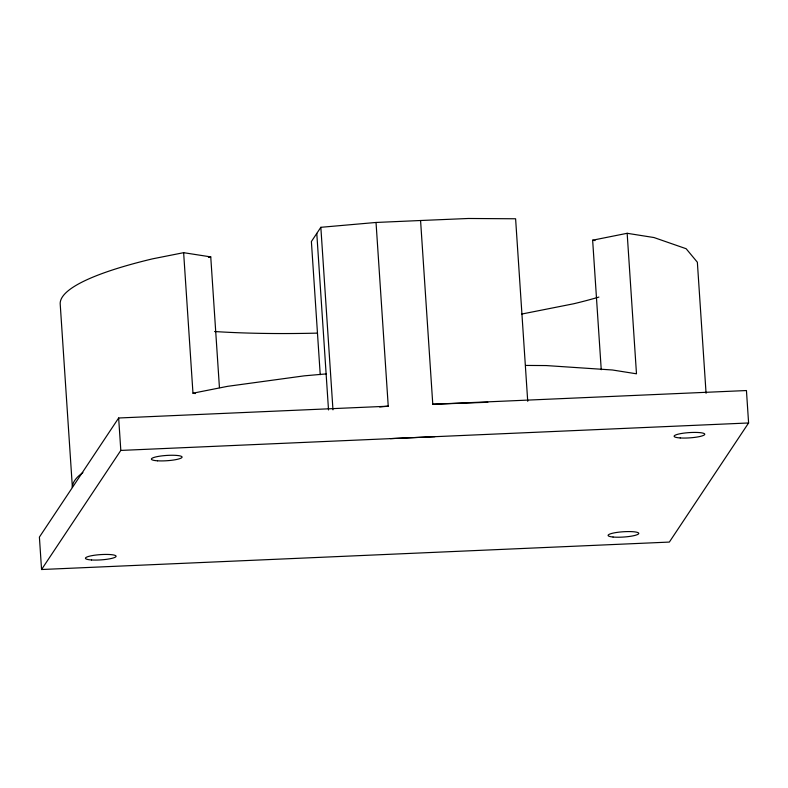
<?xml version="1.0" encoding="UTF-8"?>
<svg xmlns="http://www.w3.org/2000/svg" width="788" height="788" viewBox="0 0 788 788"><rect width="100%" height="100%" fill="white"/><g stroke="black" fill="none" stroke-linecap="round" stroke-linejoin="round"><path stroke-width="1.18" d="M376.034 222.462L388.238 406.204L118.653 417.995L39.4 537.091L41.557 569.517L669.347 542.075L748.6 422.969L746.443 390.543L432.779 404.254L420.575 220.512L376.034 222.462L320.844 227.308L311.388 241.532L320.233 374.714M41.557 569.517L120.81 450.421L118.653 417.995M601.244 369.72L592.645 240.202L627.159 233.297L653.981 237.543L686.141 248.722L697.36 262.227L706.068 393.301M219.438 387.637L210.751 256.898L183.634 252.682L152.527 258.848A319.268 54.894 -3.8 0 0 60.193 303.764L72.397 487.516A319.268 54.894 -3.8 0 1 82.888 472.593M208.426 257.361L210.751 256.898M521.725 314.057L573.585 303.784A274.904 47.26 -3.8 0 0 598.89 297.076M183.634 252.682L192.971 393.192L227.614 386.327L304.316 375.837L326.124 373.916M379.649 406.963L388.238 406.204M390.385 438.63L434.937 436.68M120.81 450.421L748.6 422.969M420.575 220.512L468.348 218.483L515.608 218.778L527.724 401.299M432.779 404.254L487.821 402.274M525.695 365.435L546.202 365.563L612.404 369.986L636.487 373.808L627.159 233.297M192.971 393.192L195.326 393.567M592.645 240.202L595.078 240.586M320.844 227.308L332.969 409.829M316.786 233.406L328.517 409.947M317.278 333.117A274.904 47.26 -3.8 0 1 214.563 331.521M91.526 559.963A15.396 2.65 -3.8 0 0 115.994 556.584A15.396 2.65 -3.8 0 0 94.698 555.205A15.396 2.65 -3.8 0 0 91.526 559.963M157.521 460.803A15.396 2.65 -3.8 0 0 181.979 457.424A15.396 2.65 -3.8 0 0 160.693 456.035A15.396 2.65 -3.8 0 0 157.521 460.803M680.202 437.951A15.396 2.65 -3.8 0 0 704.669 434.572A15.396 2.65 -3.8 0 0 683.373 433.193A15.396 2.65 -3.8 0 0 680.202 437.951M613.044 537.022A15.396 2.65 -3.8 0 0 638.418 534.008A15.396 2.65 -3.8 0 0 618.816 532.166A15.396 2.65 -3.8 0 0 613.044 537.022"/></g></svg>
